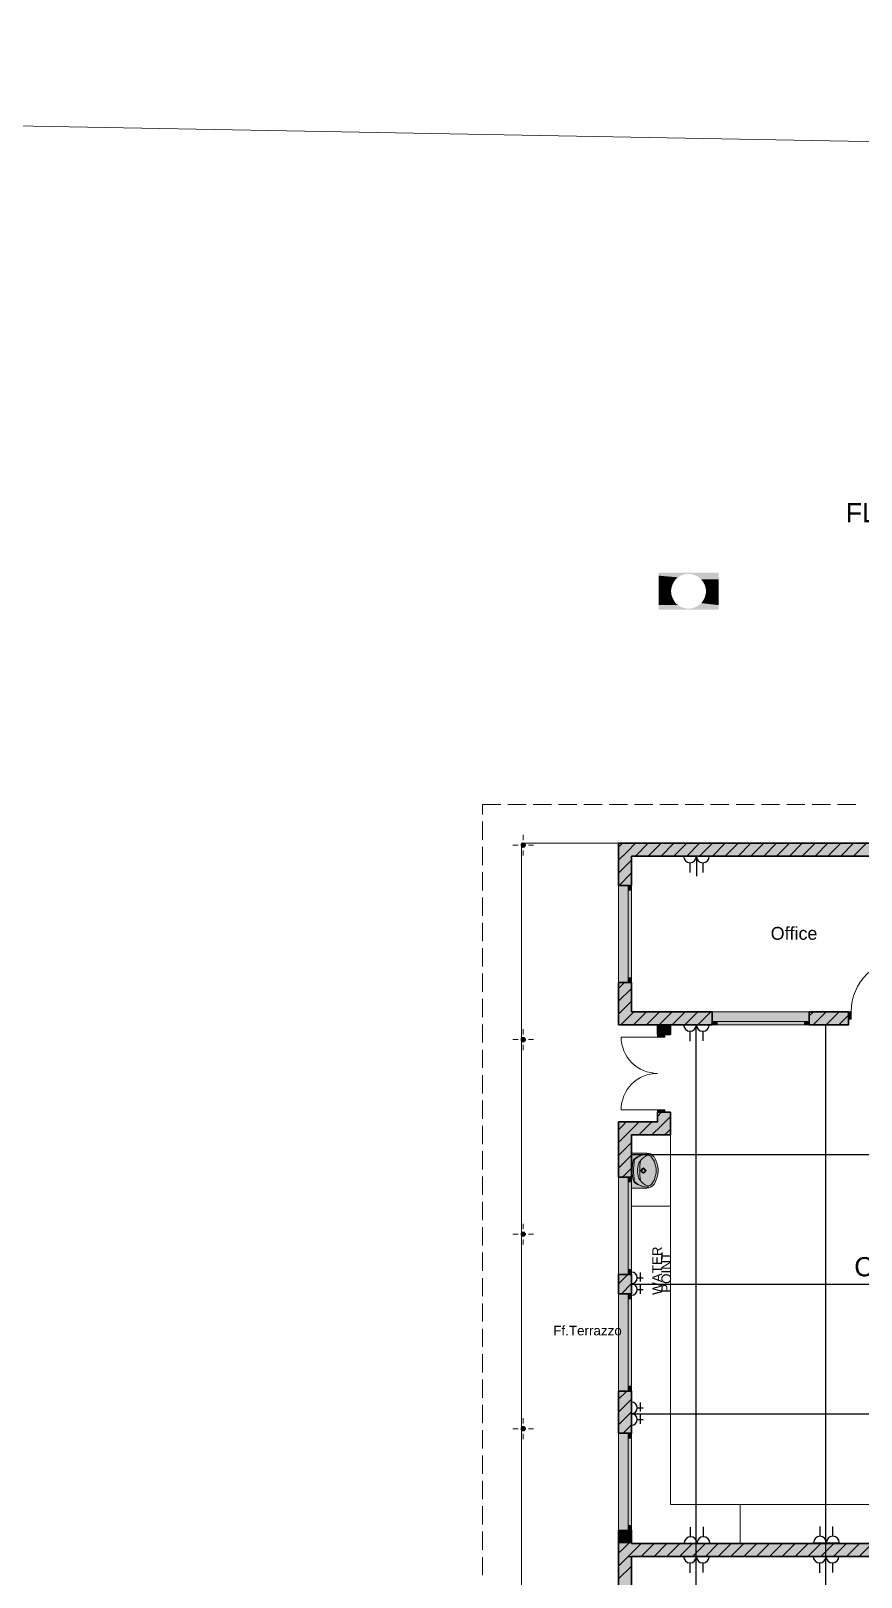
# Model space of a CAD drawing. Header units: millimetres. Extents: x 140718 to 249917, y 39137 to 308394.
# Drawn here: x 222617 to 235426, y 284549 to 308394 of the extents above; entities that cross this region are included whole.
import ezdxf

# ---------------------------------------------------------------- set-up
doc = ezdxf.new("R2010")
doc.units = ezdxf.units.MM
doc.layers.get('0').update_dxf_attribs({"color": 1})
for name, color, linetype in [('lights', 1, 'Continuous'), ('PDF_2D Drafting - General', 7, 'Continuous'), ('PLACEMENT', 40, 'Continuous'), ('power', 130, 'Continuous')]:
    doc.layers.add(name, color=color, linetype=linetype)
for name, color, linetype, true_color in [('PDF_Geometry', 7, 'Continuous', 0xff6600), ('PDF_Interior$-$Furniture$', 7, 'Continuous', 0x6a6a6a), ('PDF_Shell - Roof', 7, 'Continuous', 0xbf8080), ('PDF_Solid Fills', 7, 'Continuous', 0xffffff), ('PDF_Structural - Bearing', 7, 'Continuous', 0xffffff)]:
    doc.layers.add(name, color=color, linetype=linetype, true_color=true_color)
doc.styles.add('PDF Arial-BoldMT', font='arial.ttf')
doc.styles.add('PDF ArialMT', font='arial.ttf')
doc.styles.get("Standard").update_dxf_attribs({"font": 'arial.ttf'})

# ---------------------------------------------------------------- blocks, each defined once
blk = doc.blocks.new('SCKT')
at = {"layer": 'PDF_Geometry', "color": 1, "lineweight": 25}
for points in [[(-4, -604), (-4, 597)], [(298, 295), (594, 295)], [(446, 570), (446, 110)], [(298, -303), (594, -303)], [(399, -123), (399, -123)], [(446, -59), (446, -525)]]:
    blk.add_lwpolyline(points, dxfattribs=at)
blk.add_lwpolyline([(0, -598, 1), (0, 0, 1), (0, 598)], format="xyb", dxfattribs=at)
blk = doc.blocks.new('socket')
at = {"layer": 'lights'}
for p, q in [((-100, 100), (-252, 100)), ((0, -198), (0, 200)), ((-100, -98), (-250, -98))]:
    blk.add_line(p, q, dxfattribs=at)
for centre in [(0, 100), (0, -98)]:
    blk.add_arc(centre, 100, 90, 270, dxfattribs=at)
blk = doc.blocks.new('FAP')
at = {"layer": 'PDF_Solid Fills', "color": 1, "transparency": 33554559}
for points in [[(483, 266), (-443, 266), (483, 245)], [(-443, 266), (483, 245), (-443, 245)], [(-9, 245), (-443, 245), (-56, 235)], [(-443, 245), (-56, 235), (-443, 235)], [(483, 245), (44, 245), (483, 235)], [(44, 245), (483, 235), (92, 235)], [(-56, 235), (-443, 235), (-104, 219)], [(-443, 235), (-104, 219), (-443, 219)], [(-104, 219), (-443, 219), (-146, 192)], [(-443, 219), (-146, 192), (-443, 192)], [(-146, 192), (-443, 192), (-183, 161)], [(-443, 192), (-183, 161), (-443, 161)], [(-183, 161), (-443, 161), (-210, 118)], [(-443, 161), (-210, 118), (-443, 118)], [(-210, 118), (-443, 118), (-231, 76)], [(-443, 118), (-231, 76), (-443, 76)], [(-231, 76), (-443, 76), (-247, 28)], [(-443, 76), (-247, 28), (-443, 28)], [(-247, 28), (-443, 28), (-252, -19)], [(-443, 28), (-252, -19), (-443, -19)], [(483, 235), (92, 235), (483, 219)], [(92, 235), (483, 219), (134, 219)], [(483, 219), (134, 219), (483, 192)], [(134, 219), (483, 192), (177, 192)], [(483, 192), (177, 192), (483, 161)], [(177, 192), (483, 161), (214, 161)], [(483, 161), (214, 161), (483, 118)], [(214, 161), (483, 118), (245, 118)], [(483, 118), (245, 118), (483, 76)], [(245, 118), (483, 76), (267, 76)], [(483, 76), (267, 76), (483, 28)], [(267, 76), (483, 28), (282, 28)], [(483, 28), (282, 28), (483, -19)], [(282, 28), (483, -19), (288, -19)], [(-252, -19), (-443, -19), (-247, -72)], [(-443, -19), (-247, -72), (-443, -72)], [(-247, -72), (-443, -72), (-231, -120)], [(-443, -72), (-231, -120), (-443, -120)], [(-231, -120), (-443, -120), (-210, -162)], [(-443, -120), (-210, -162), (-443, -162)], [(-210, -162), (-443, -162), (-183, -204)], [(-443, -162), (-183, -204), (-443, -204)], [(-183, -204), (-443, -204), (-146, -236)], [(-443, -204), (-146, -236), (-443, -236)], [(-146, -236), (-443, -236), (-104, -263)], [(-443, -236), (-104, -263), (-443, -263)], [(177, -236), (483, -263), (134, -263)], [(214, -204), (483, -236), (177, -236)], [(483, -236), (177, -236), (483, -263)], [(245, -162), (483, -204), (214, -204)], [(483, -204), (214, -204), (483, -236)], [(267, -120), (483, -162), (245, -162)], [(483, -162), (245, -162), (483, -204)], [(282, -72), (483, -120), (267, -120)], [(483, -120), (267, -120), (483, -162)], [(288, -19), (483, -72), (282, -72)], [(483, -72), (282, -72), (483, -120)], [(483, -19), (288, -19), (483, -72)], [(-104, -263), (-443, -263), (-56, -279)], [(-443, -263), (-56, -279), (-443, -279)], [(-56, -279), (-443, -279), (-9, -289)], [(-443, -279), (-9, -289), (-443, -289)], [(483, -289), (-443, -289), (483, -305)], [(-443, -289), (483, -305), (-443, -305)], [(92, -279), (483, -289), (44, -289)], [(134, -263), (483, -279), (92, -279)], [(483, -279), (92, -279), (483, -289)], [(483, -263), (134, -263), (483, -279)]]:
    blk.add_solid(points, dxfattribs=at)

msp = doc.modelspace()

# ---------------------------------------------------------------- hatches: boundary and pattern name
at = {"layer": 'PDF_Interior$-$Furniture$', "true_color": 0xffffff, "transparency": 33554559}
msp.add_hatch(color=7, dxfattribs=at).paths.add_polyline_path([(232112, 291087), (231884, 291087), (231884, 290547), (232112, 290547), (232128, 290547), (232144, 290549), (232160, 290553), (232175, 290559), (232189, 290567), (232202, 290576), (232215, 290586), (232225, 290598), (232238, 290616), (232249, 290634), (232257, 290653), (232266, 290673), (232272, 290693), (232279, 290714), (232284, 290735), (232288, 290756), (232291, 290777), (232293, 290798), (232294, 290817), (232293, 290836), (232291, 290857), (232288, 290878), (232284, 290899), (232279, 290920), (232274, 290938), (232266, 290961), (232257, 290981), (232249, 291000), (232238, 291018), (232225, 291036), (232215, 291048), (232202, 291058), (232189, 291067), (232175, 291075), (232160, 291081), (232144, 291085), (232128, 291087), (232120, 291087)])
at = {"layer": 'PDF_Structural - Bearing', "true_color": 0xdad1ae, "transparency": 33554559}
for points in [[(230184, 295836), (230193, 295858), (230214, 295866), (230235, 295858), (230244, 295836), (230235, 295815), (230214, 295806), (230193, 295815)], [(230184, 292837), (230193, 292858), (230214, 292867), (230235, 292858), (230244, 292837), (230235, 292816), (230214, 292807), (230193, 292816)], [(230184, 289837), (230193, 289858), (230214, 289867), (230235, 289858), (230244, 289837), (230235, 289816), (230214, 289807), (230193, 289816)], [(230184, 286837), (230193, 286859), (230214, 286867), (230235, 286859), (230244, 286837), (230235, 286816), (230214, 286807), (230193, 286816)]]:
    msp.add_hatch(color=9, dxfattribs=at).paths.add_polyline_path(points)
at = {"layer": 'PDF_Structural - Bearing', "transparency": 33554559}
for color, points in [(7, [(231884, 295666), (231884, 295216), (231834, 295216), (231684, 295216), (231684, 295866)]), (256, [(231884, 293717), (231834, 293717), (231684, 293717), (231684, 295216), (231834, 295216), (231884, 295216)]), (7, [(231684, 293067), (231684, 293717), (231834, 293717), (231884, 293717), (231884, 293267)]), (7, [(231684, 293067), (231884, 293267), (233128, 293267), (233128, 293117), (233128, 293067)]), (7, [(232484, 293067), (232484, 292917), (232399, 292917), (232284, 292917), (232284, 293067)]), (256, [(233128, 293067), (233128, 293117), (233128, 293267), (234627, 293267), (234627, 293117), (234627, 293067)]), (7, [(234627, 293117), (234627, 293267), (235234, 293267), (235234, 293152), (235234, 293067), (234627, 293067)]), (7, [(232399, 291717), (232484, 291717), (232484, 291367), (232284, 291567), (232284, 291717)]), (7, [(231884, 291367), (231884, 290717), (231834, 290717), (231684, 290717), (231684, 291567)]), (256, [(231884, 289217), (231834, 289217), (231684, 289217), (231684, 290717), (231834, 290717), (231884, 290717)]), (7, [(231834, 289217), (231884, 289217), (231884, 288917), (231834, 288917), (231684, 288917), (231684, 289217)]), (256, [(231884, 287417), (231834, 287417), (231684, 287417), (231684, 288917), (231834, 288917), (231884, 288917)]), (7, [(231834, 287417), (231884, 287417), (231884, 286767), (231834, 286767), (231684, 286767), (231684, 287417)]), (256, [(231884, 285268), (231834, 285268), (231684, 285268), (231684, 286767), (231834, 286767), (231884, 286767)]), (7, [(231684, 285068), (231684, 285268), (231834, 285268), (231884, 285268), (231884, 285068)]), (7, [(231884, 284868), (231884, 282518), (231834, 282518), (231684, 282518), (231684, 285068)])]:
    msp.add_hatch(color=color, dxfattribs=at).paths.add_polyline_path(points)

# ---------------------------------------------------------------- linework, layer by layer
at = {"layer": 'PDF_2D Drafting - General', "color": 8, "lineweight": 15, "true_color": 0x7f7f7f}
for points in [[(142093, 226003), (142712, 308394), (243894, 306536), (242082, 226003)], [(231684, 295866), (230184, 295866), (230184, 263470), (228984, 263470), (228984, 260670)], [(232485, 291367), (232485, 285667), (240883, 285667)], [(232485, 290267), (231885, 290267)], [(233559, 285667), (233559, 285068)]]:
    msp.add_lwpolyline(points, dxfattribs=at)
at = {"layer": 'PDF_Interior$-$Furniture$', "lineweight": 20}
for points in [[(232112, 291087), (231884, 291087), (231884, 290547), (232112, 290547)], [(231884, 290732), (231884, 290902)], [(232022, 290817), (232051, 290817)], [(232067, 290834), (232067, 290863)], [(232067, 290772), (232067, 290800)], [(232084, 290817), (232113, 290817)]]:
    msp.add_lwpolyline(points, dxfattribs=at)
for points in [[(231895, 290812, 0.05598), (231912, 290662, 0.170019), (231927, 290638, 0.172966), (232144, 290561, -0.182436), (231942, 290637, -0.177971), (231927, 290665, -0.033286), (231916, 290817, -0.032504), (231927, 290969, -0.177312), (231942, 290997, -0.183139), (232142, 291073, 0.17315), (231927, 290996, 0.163784), (231911, 290971, 0.054738), (231895, 290823)], [(232126, 291054, 0.15699), (232013, 290960, 0.136829), (231978, 290836, 0.018208), (231979, 290817, 0.018208), (231978, 290798, 0.136828), (232013, 290674, 0.15699), (232126, 290580)], [(232021, 290968, 0.039067), (232010, 290817, 0.038244), (232021, 290666)], [(232118, 290547, 0.227503), (232225, 290598, 0.049742), (232249, 290634, 0.097126), (232293, 290798, 0.018673), (232294, 290817, 0.018671), (232293, 290836, 0.097124), (232249, 291000, 0.049721), (232225, 291036, 0.227505), (232118, 291087)], [(232132, 290580, 0.218102), (232193, 290608, 0.129576), (232255, 290743, 0.060415), (232264, 290817, 0.060418), (232255, 290891, 0.129569), (232193, 291026, 0.218079), (232132, 291054)]]:
    msp.add_lwpolyline(points, format="xyb", dxfattribs=at)
for radius in [34.8, 25.1]:
    msp.add_circle((232067, 290817), radius, dxfattribs=at)
for points in [[(232112, 291087), (232114, 291087), (232116, 291087), (232118, 291087)], [(232126, 291054), (232128, 291054), (232130, 291054), (232132, 291054)], [(232142, 291073), (232144, 291073), (232146, 291073), (232147, 291073)], [(232144, 291073), (232145, 291073), (232146, 291073), (232147, 291073)], [(231895, 290817), (231895, 290819), (231895, 290821), (231895, 290823)], [(231895, 290812), (231895, 290814), (231895, 290815), (231895, 290817)], [(232118, 290547), (232116, 290547), (232114, 290547), (232112, 290547)], [(232132, 290580), (232130, 290580), (232128, 290580), (232126, 290580)], [(232148, 290561), (232146, 290561), (232144, 290561), (232142, 290561)], [(232148, 290561), (232146, 290561), (232145, 290561), (232144, 290561)]]:
    msp.add_open_spline(points, degree=3, dxfattribs=at)
at = {"layer": 'PDF_Shell - Roof', "lineweight": 13}
for points in [[(229584, 296311), (229584, 296466), (229866, 296466)], [(229975, 296466), (230257, 296466)], [(230366, 296466), (230649, 296466)], [(230758, 296466), (231040, 296466)], [(231149, 296466), (231431, 296466)], [(231540, 296466), (231822, 296466)], [(231931, 296466), (232213, 296466)], [(232322, 296466), (232605, 296466)], [(232714, 296466), (232996, 296466)], [(233105, 296466), (233387, 296466)], [(233496, 296466), (233778, 296466)], [(233887, 296466), (234169, 296466)], [(234278, 296466), (234560, 296466)], [(234670, 296466), (234952, 296466)], [(235061, 296466), (235343, 296466)], [(229584, 295920), (229584, 296203)], [(229584, 295529), (229584, 295811)], [(229584, 295138), (229584, 295420)], [(229584, 294747), (229584, 295029)], [(229584, 294356), (229584, 294638)], [(229584, 293964), (229584, 294247)], [(229584, 293573), (229584, 293855)], [(229584, 293182), (229584, 293464)], [(229584, 292791), (229584, 293073)], [(229584, 292400), (229584, 292682)], [(229584, 292008), (229584, 292291)], [(229584, 291617), (229584, 291900)], [(229584, 291226), (229584, 291508)], [(229584, 290835), (229584, 291117)], [(229584, 290444), (229584, 290726)], [(229584, 290053), (229584, 290335)], [(229584, 289661), (229584, 289944)], [(229584, 289270), (229584, 289553)], [(229584, 288879), (229584, 289161)], [(229584, 288488), (229584, 288770)], [(229584, 288097), (229584, 288379)], [(229584, 287706), (229584, 287988)], [(229584, 287314), (229584, 287597)], [(229584, 286923), (229584, 287205)], [(229584, 286532), (229584, 286814)], [(229584, 286141), (229584, 286423)], [(229584, 285750), (229584, 286032)], [(229584, 285359), (229584, 285641)], [(229584, 284967), (229584, 285250)], [(229584, 284576), (229584, 284858)]]:
    msp.add_lwpolyline(points, dxfattribs=at)
at = {"layer": 'PDF_Structural - Bearing', "color": 1, "lineweight": 0}
for points in [[(230214, 295916), (230214, 295996)], [(230134, 295836), (230054, 295836)], [(230214, 295836), (230214, 295836)], [(230214, 295756), (230214, 295676)], [(230294, 295836), (230374, 295836)], [(230134, 292837), (230054, 292837)], [(230214, 292917), (230214, 292997)], [(230214, 292837), (230214, 292837)], [(230294, 292837), (230374, 292837)], [(230214, 292757), (230214, 292677)], [(230214, 289917), (230214, 289997)], [(230134, 289837), (230054, 289837)], [(230214, 289837), (230214, 289837)], [(230214, 289757), (230214, 289677)], [(230294, 289837), (230374, 289837)], [(230214, 286917), (230214, 286997)], [(230134, 286837), (230054, 286837)], [(230214, 286837), (230214, 286837)], [(230214, 286757), (230214, 286677)], [(230294, 286837), (230374, 286837)]]:
    msp.add_lwpolyline(points, dxfattribs=at)
at = {"layer": 'PDF_Structural - Bearing', "color": 14, "lineweight": 35, "true_color": 0xa80f02}
for points in [[(230214, 295866, 0.412295), (230184, 295836, 0.414257), (230214, 295806, 0.414308), (230244, 295836, 0.412347)], [(230214, 292867, 0.412288), (230184, 292837, 0.41425), (230214, 292807, 0.414302), (230244, 292837, 0.41234)], [(230214, 289867, 0.412288), (230184, 289837, 0.412271), (230214, 289807, 0.412323), (230244, 289837, 0.41234)], [(230214, 286867, 0.412287), (230184, 286837, 0.412286), (230214, 286807, 0.412338), (230244, 286837, 0.412339)]]:
    msp.add_lwpolyline(points, format="xyb", close=True, dxfattribs=at)
at = {"layer": 'PDF_Structural - Bearing', "lineweight": 0}
for points in [[(231945, 295866), (231815, 295736), (231684, 295605)], [(231747, 295866), (231716, 295835), (231684, 295803)], [(232143, 295866), (231943, 295666)], [(232341, 295866), (232141, 295666)], [(232539, 295866), (232339, 295666)], [(232737, 295866), (232537, 295666)], [(232935, 295866), (232735, 295666)], [(233133, 295866), (232933, 295666)], [(233331, 295866), (233131, 295666)], [(233529, 295866), (233329, 295666)], [(233727, 295866), (233527, 295666)], [(233925, 295866), (233725, 295666)], [(234123, 295866), (233923, 295666)], [(234321, 295866), (234121, 295666)], [(234519, 295866), (234319, 295666)], [(234717, 295866), (234517, 295666)], [(234915, 295866), (234715, 295666)], [(235113, 295866), (234913, 295666)], [(235311, 295866), (235111, 295666)], [(235509, 295866), (235309, 295666)], [(231884, 295607), (231684, 295407)], [(231884, 295409), (231691, 295216)], [(231775, 293717), (231684, 293625)], [(231884, 293628), (231684, 293428)], [(231884, 293430), (231684, 293230)], [(231919, 293267), (231719, 293067)], [(232117, 293267), (231917, 293067)], [(232315, 293267), (232115, 293067)], [(232313, 293067), (232284, 293038)], [(232513, 293267), (232313, 293067)], [(232711, 293267), (232511, 293067)], [(232909, 293267), (232709, 293067)], [(233107, 293267), (232907, 293067)], [(233128, 293089), (233105, 293067)], [(234691, 293267), (234627, 293203)], [(234889, 293267), (234689, 293067)], [(235087, 293267), (234887, 293067)], [(235234, 293216), (235085, 293067)], [(232484, 293040), (232361, 292917)], [(232349, 291717), (232284, 291652)], [(232484, 291654), (232340, 291510)], [(232001, 291567), (231843, 291408), (231684, 291250)], [(231803, 291567), (231743, 291507), (231684, 291448)], [(232199, 291567), (231999, 291367)], [(232340, 291510), (232197, 291367)], [(232439, 291411), (232395, 291367)], [(232484, 291456), (232439, 291411)], [(231884, 291252), (231684, 291052)], [(231884, 291054), (231684, 290854)], [(231884, 290856), (231745, 290717)], [(231829, 289217), (231684, 289072)], [(231884, 289074), (231727, 288917)], [(231811, 287417), (231684, 287290)], [(231884, 287292), (231684, 287092)], [(231884, 287095), (231684, 286895)], [(231884, 286897), (231755, 286767)], [(231839, 285268), (231684, 285113)], [(231884, 285115), (231837, 285068), (231760, 284991), (231684, 284915)], [(232035, 285068), (231859, 284892), (231684, 284717)], [(232233, 285068), (232033, 284868)], [(232431, 285068), (232231, 284868)], [(232629, 285068), (232429, 284868)], [(232826, 285068), (232626, 284868)], [(233024, 285068), (232825, 284868)], [(233223, 285068), (233023, 284868)], [(233421, 285068), (233221, 284868)], [(233618, 285068), (233418, 284868)], [(233816, 285068), (233616, 284868)], [(234014, 285068), (233814, 284868)], [(234212, 285068), (234012, 284868)], [(234410, 285068), (234210, 284868)], [(234608, 285068), (234408, 284868)], [(234806, 285068), (234606, 284868)], [(235004, 285068), (234804, 284868)], [(235202, 285068), (235002, 284868)], [(235400, 285068), (235200, 284868)], [(235598, 285068), (235398, 284868)], [(231884, 284719), (231684, 284519)]]:
    msp.add_lwpolyline(points, dxfattribs=at)
at = {"layer": 'PDF_Structural - Bearing', "color": 7, "lineweight": 35}
for points in [[(231884, 295216), (231834, 295216), (231684, 295216), (231684, 295866), (241083, 295866), (241083, 295216), (240933, 295216), (240883, 295216), (240883, 295666), (236483, 295666), (236483, 293267), (236633, 293267), (236633, 293152), (236633, 293067), (236596, 293067), (236633, 293067)], [(236133, 293267), (236133, 293152), (236133, 293267), (236171, 293267), (236133, 293267), (236283, 293267), (236283, 295666), (231884, 295666), (231884, 295216), (231834, 295216)], [(231884, 293717), (231834, 293717)], [(232484, 292917), (232399, 292917), (232484, 292917), (232484, 292954), (232484, 292917), (232484, 293067), (232284, 293067), (232284, 292917), (232399, 292917), (232284, 292917), (232284, 292954), (232284, 292917)], [(233128, 293067), (233128, 293117)], [(235234, 293267), (235234, 293152), (235234, 293267), (235197, 293267), (235234, 293267), (234627, 293267), (234627, 293117), (234627, 293067), (235234, 293067), (235234, 293152), (235234, 293067), (235197, 293067), (235234, 293067)], [(234627, 293067), (234627, 293117)], [(232284, 291717), (232284, 291680), (232284, 291717), (232284, 291567), (231684, 291567), (231684, 290717), (231834, 290717), (231884, 290717)], [(231834, 290717), (231884, 290717), (231884, 291367), (232484, 291367), (232484, 291717), (232484, 291680), (232484, 291717), (232399, 291717), (232284, 291717), (232399, 291717), (232484, 291717)], [(231884, 289217), (231834, 289217)], [(231884, 288917), (231834, 288917)], [(231884, 287417), (231834, 287417)], [(231884, 286767), (231834, 286767)], [(231834, 285268), (231884, 285268), (231884, 285068), (240883, 285068), (240883, 285967), (240933, 285967), (241083, 285967), (241083, 283968), (240933, 283968), (240883, 283968), (240883, 284868), (231884, 284868), (231884, 282518), (231834, 282518)], [(231884, 282518), (231834, 282518), (231684, 282518), (231684, 285068), (231684, 285268), (231834, 285268), (231884, 285268)]]:
    msp.add_lwpolyline(points, dxfattribs=at)
at = {"layer": 'PDF_Structural - Bearing', "color": 30, "lineweight": 18, "true_color": 0xff6600}
for points in [[(231684, 295216), (231684, 293717)], [(231884, 295216), (231884, 293717)], [(231834, 293792), (231834, 295142)], [(231884, 295142), (231884, 293792)], [(234627, 293267), (233128, 293267)], [(234627, 293067), (233128, 293067)], [(233203, 293117), (234552, 293117)], [(234552, 293067), (233203, 293067)], [(231684, 290717), (231684, 289217)], [(231884, 290717), (231884, 289217)], [(231834, 289292), (231834, 290642)], [(231884, 290642), (231884, 289292)], [(231684, 288917), (231684, 287417)], [(231834, 287492), (231834, 288842)], [(231884, 288917), (231884, 287417)], [(231884, 288842), (231884, 287492)], [(231684, 286767), (231684, 285268)], [(231834, 285343), (231834, 286692)], [(231884, 286767), (231884, 285268)], [(231884, 286692), (231884, 285343)]]:
    msp.add_lwpolyline(points, dxfattribs=at)
at = {"layer": 'PDF_Structural - Bearing', "color": 30, "lineweight": 20, "true_color": 0xff6600}
for points in [[(231884, 295216), (231884, 295142), (231834, 295142), (231834, 295216)], [(231834, 293717), (231834, 293792), (231884, 293792), (231884, 293717)], [(233128, 293117), (233203, 293117), (233203, 293067), (233128, 293067)], [(234627, 293067), (234552, 293067), (234552, 293117), (234627, 293117)], [(231884, 290717), (231884, 290642), (231834, 290642), (231834, 290717)], [(231834, 289217), (231834, 289292), (231884, 289292), (231884, 289217)], [(231884, 288917), (231884, 288842), (231834, 288842), (231834, 288917)], [(231834, 287417), (231834, 287492), (231884, 287492), (231884, 287417)], [(231884, 286767), (231884, 286692), (231834, 286692), (231834, 286767)], [(231834, 285268), (231834, 285343), (231884, 285343), (231884, 285268)]]:
    msp.add_lwpolyline(points, dxfattribs=at)
at = {"layer": 'PDF_Structural - Bearing', "color": 30, "lineweight": 18, "true_color": 0xff6600}
for points in [[(236093, 293267), (236093, 294087, 0.414192), (235274, 293267)], [(232284, 292877), (231724, 292877, 0.41428), (232284, 292317, 0.41428), (231724, 291757), (232284, 291757)]]:
    msp.add_lwpolyline(points, format="xyb", dxfattribs=at)
at = {"layer": 'PDF_Structural - Bearing', "color": 7, "lineweight": 35}
for points in [[(231684, 293717), (231684, 293067), (233128, 293067), (233128, 293117), (233128, 293267), (231884, 293267), (231884, 293717), (231834, 293717)], [(231684, 288917), (231834, 288917), (231884, 288917), (231884, 289217), (231834, 289217), (231684, 289217)], [(231684, 286767), (231834, 286767), (231884, 286767), (231884, 287417), (231834, 287417), (231684, 287417)]]:
    msp.add_lwpolyline(points, close=True, dxfattribs=at)
at = {"layer": 'PDF_Structural - Bearing', "color": 30, "lineweight": 20, "true_color": 0xff6600}
for points in [[(235234, 293152), (235274, 293152), (235274, 293267), (235234, 293267)], [(232284, 292917), (232284, 292877), (232399, 292877), (232399, 292917)], [(232399, 291717), (232399, 291757), (232284, 291757), (232284, 291717)]]:
    msp.add_lwpolyline(points, close=True, dxfattribs=at)
at = {"layer": 'PDF_Structural - Bearing', "color": 7, "lineweight": 0, "transparency": 33554559}
for points in [[(231884, 295666), (231684, 295866), (240883, 295666), (241083, 295866)], [(231884, 291367), (231684, 291567), (232484, 291367), (232284, 291567)], [(231884, 284868), (231684, 285068), (240883, 284868), (240883, 285068)]]:
    msp.add_solid(points, dxfattribs=at)
at = {"layer": 'PDF_Structural - Bearing', "lineweight": 0, "transparency": 33554559}
for points in [[(231884, 295216), (231834, 295216), (231884, 295142), (231834, 295142)], [(231884, 295142), (231834, 295142), (231884, 293792), (231834, 293792)], [(231834, 293717), (231884, 293717), (231834, 293792), (231884, 293792)], [(233128, 293117), (233128, 293067), (233203, 293117), (233203, 293067)], [(234552, 293067), (234552, 293117), (233203, 293067), (233203, 293117)], [(234627, 293067), (234627, 293117), (234552, 293067), (234552, 293117)], [(235234, 293152), (235274, 293152), (235234, 293267), (235274, 293267)], [(232284, 292917), (232284, 292877), (232399, 292917), (232399, 292877)], [(232399, 291717), (232399, 291757), (232284, 291717), (232284, 291757)], [(231884, 290717), (231834, 290717), (231884, 290642), (231834, 290642)], [(231884, 290642), (231834, 290642), (231884, 289292), (231834, 289292)], [(231834, 289217), (231884, 289217), (231834, 289292), (231884, 289292)], [(231884, 288917), (231834, 288917), (231884, 288842), (231834, 288842)], [(231884, 288842), (231834, 288842), (231884, 287492), (231834, 287492)], [(231834, 287417), (231884, 287417), (231834, 287492), (231884, 287492)], [(231884, 286767), (231834, 286767), (231884, 286692), (231834, 286692)], [(231884, 286692), (231834, 286692), (231884, 285343), (231834, 285343)], [(231834, 285268), (231884, 285268), (231834, 285343), (231884, 285343)]]:
    msp.add_solid(points, dxfattribs=at)
at = {"layer": 'PLACEMENT'}
for p, q in [((231884, 285068), (240883, 285068)), ((231835, 284868), (240883, 284868))]:
    msp.add_line(p, q, dxfattribs=at)
at = {"layer": 'power'}
for p, q in [((231884, 295666), (232884, 295666)), ((232884, 295666), (232884, 295357)), ((232883, 261528), (232883, 293067)), ((234883, 261827), (234883, 293067)), ((231884, 291068), (240883, 291068)), ((231884, 289068), (240883, 289068)), ((231884, 287068), (240883, 287068)), ((231884, 285068), (240883, 285068)), ((231884, 284868), (240883, 284868))]:
    msp.add_line(p, q, dxfattribs=at)

# ---------------------------------------------------------------- block references
msp.add_blockref('FAP', (232746, 299774))
at = {"xscale": 0.2994753918806968, "yscale": 0.2994753918806968, "zscale": 0.2994753918806968}
for p in [(231884, 289074), (231884, 287068)]:
    msp.add_blockref('SCKT', p, dxfattribs=at)
at = {"layer": 'power'}
for p, rotation in [((232886, 295666), 90), ((232886, 293067), 90), ((232894, 285070), 270), ((234890, 285079), 270), ((232886, 284868), 90), ((234886, 284868), 90)]:
    msp.add_blockref('socket', p, dxfattribs=dict(at, rotation=rotation))

# ---------------------------------------------------------------- texts
at = {"layer": 'lights', "color": 7, "attachment_point": 4}
for s, insert, char_height, style in [('FLR PLAN GENTS TOILETS.', (235189, 300962), 296.2, 'PDF Arial-BoldMT'), ('Office', (234031, 294475), 197.5, 'PDF ArialMT'), ('Construction', (235320, 289333), 296.2, 'PDF Arial-BoldMT'), ('Ff.Terrazzo', (230676, 288349), 148.1, 'PDF ArialMT')]:
    msp.add_mtext(s, dxfattribs=dict(at, insert=insert, char_height=char_height, style=style))
at = {"layer": 'lights', "color": 7, "char_height": 148.1, "attachment_point": 4, "rotation": 90, "style": 'PDF ArialMT'}
for s, insert in [('WATER', (232279, 288900)), ('POINT', (232421, 288932))]:
    msp.add_mtext(s, dxfattribs=dict(at, insert=insert))
at = {"layer": 'power', "insert": (232828, 301794), "char_height": 2.5, "attachment_point": 1}
msp.add_mtext_dynamic_manual_height_columns('F', width=573.91, gutter_width=12.5, heights=[0], dxfattribs=at)

doc.saveas('drawing.dxf')
